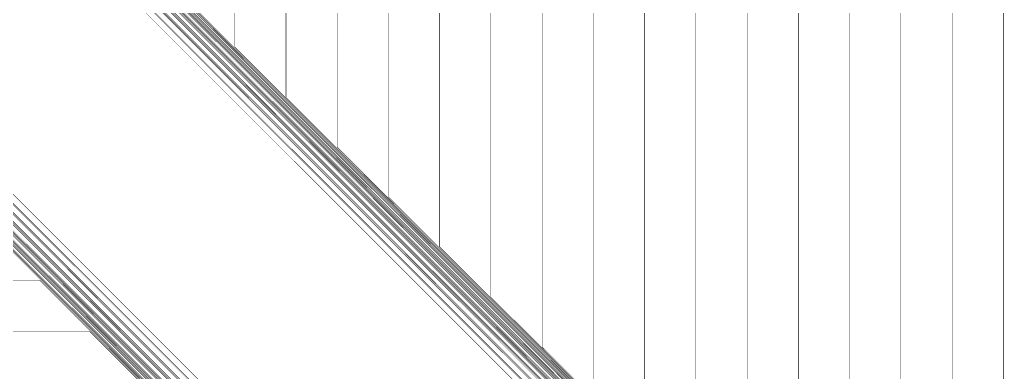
# Model space of a CAD drawing. Header units: inches. Extents: x 0 to 565, y 0 to 565.
# Drawn here: x 161.4 to 282, y 365 to 408 of the extents above; entities that cross this region are included whole.
import ezdxf

# ---------------------------------------------------------------- set-up
doc = ezdxf.new("R2010")
doc.units = ezdxf.units.IN

msp = doc.modelspace()

# ---------------------------------------------------------------- linework, layer by layer
at = {"const_width": 0.05}
for points in [[(193.89, 398.61), (193.89, 560.76)], [(206.39, 386.41), (206.39, 560.76)], [(218.89, 374.21), (218.89, 560.76)], [(231.39, 362.01), (231.39, 560.76)], [(243.89, 349.81), (243.89, 560.76)], [(256.39, 337.61), (256.39, 560.76)], [(268.89, 325.41), (268.89, 560.76)], [(281.39, 313.21), (281.39, 560.76)], [(31.39, 554.28), (274.56, 311.11)], [(187.64, 404.71), (187.64, 553.51)], [(200.14, 392.51), (200.14, 553.51)], [(212.64, 380.31), (212.64, 553.51)], [(225.14, 368.11), (225.14, 553.51)], [(237.64, 355.91), (237.64, 553.51)], [(250.14, 343.71), (250.14, 553.51)], [(262.64, 331.51), (262.64, 553.51)], [(275.14, 319.31), (275.14, 553.51)], [(37.64, 549.06), (275.58, 311.12)], [(43.89, 542.96), (275.68, 311.17)], [(50.14, 537.58), (276.61, 311.11)], [(14.84, 532.5), (253.89, 293.45)], [(56.39, 531.51), (276.71, 311.19)], [(19.99, 526.25), (253.89, 292.35)], [(62.64, 525.41), (276.81, 311.24)], [(26.09, 520), (253.84, 292.25)], [(68.89, 519.85), (277.63, 311.11)], [(31.39, 513.75), (253.89, 291.25)], [(75.14, 513.76), (277.73, 311.17)], [(81.39, 507.66), (277.83, 311.22)], [(37.49, 507.5), (253.84, 291.15)], [(87.64, 501.56), (277.93, 311.27)], [(43.59, 501.25), (253.79, 291.05)], [(93.89, 495.86), (278.6, 311.15)], [(49.04, 495), (253.89, 290.15)], [(100.14, 489.76), (278.7, 311.2)], [(55.14, 488.75), (253.84, 290.05)], [(106.39, 483.66), (278.8, 311.25)], [(61.24, 482.5), (253.79, 289.95)], [(112.64, 477.56), (278.9, 311.3)], [(67.34, 476.25), (253.74, 289.85)], [(118.89, 471.46), (279, 311.35)], [(72.89, 470), (253.89, 289)], [(125.14, 465.61), (279.62, 311.13)], [(78.99, 463.75), (253.84, 288.9)], [(131.39, 459.51), (279.72, 311.18)], [(85.09, 457.5), (253.79, 288.8)], [(137.64, 453.41), (279.82, 311.23)], [(91.19, 451.25), (253.74, 288.7)], [(143.89, 447.31), (279.92, 311.28)], [(97.29, 445), (253.69, 288.6)], [(150.14, 441.21), (280.02, 311.33)], [(103.04, 438.75), (253.89, 287.9)], [(156.39, 435.11), (280.12, 311.38)], [(109.14, 432.5), (253.84, 287.8)], [(162.64, 429.12), (280.64, 311.11)], [(115.24, 426.25), (253.79, 287.7)], [(168.89, 423.01), (280.74, 311.16)], [(121.34, 420), (253.74, 287.6)], [(175.14, 416.91), (280.84, 311.21)], [(127.44, 413.75), (253.69, 287.5)], [(181.39, 410.81), (280.94, 311.26)], [(133.54, 407.5), (253.64, 287.4)], [(187.64, 404.71), (281.04, 311.31)], [(139.44, 401.25), (253.89, 286.8)], [(193.89, 398.61), (281.14, 311.36)], [(145.54, 395), (253.84, 286.7)], [(200.14, 392.51), (281.24, 311.41)], [(151.64, 388.75), (253.79, 286.6)], [(206.39, 386.41), (281.67, 311.13)], [(157.74, 382.5), (253.74, 286.5)], [(212.64, 380.31), (281.77, 311.18)], [(10.38, 376.25), (163.84, 376.25)], [(163.84, 376.25), (253.69, 286.4)], [(218.89, 374.21), (281.87, 311.23)], [(6.89, 370), (169.94, 370)], [(169.94, 370), (253.64, 286.3)], [(225.14, 368.11), (281.97, 311.28)]]:
    msp.add_lwpolyline(points, dxfattribs=at)
at = {"const_width": 0.025}
for points in [[(187.63, 404.71, 1), (187.65, 404.71, 1)], [(187.63, 404.71, 1), (187.65, 404.71, 1)], [(193.88, 398.61, 1), (193.9, 398.61, 1)], [(193.88, 398.61, 1), (193.9, 398.61, 1)], [(200.13, 392.51, 1), (200.15, 392.51, 1)], [(200.13, 392.51, 1), (200.15, 392.51, 1)], [(206.38, 386.41, 1), (206.4, 386.41, 1)], [(206.38, 386.41, 1), (206.4, 386.41, 1)], [(212.63, 380.31, 1), (212.65, 380.31, 1)], [(212.63, 380.31, 1), (212.65, 380.31, 1)], [(163.83, 376.25, 1), (163.85, 376.25, 1)], [(163.83, 376.25, 1), (163.85, 376.25, 1)], [(218.88, 374.21, 1), (218.9, 374.21, 1)], [(218.88, 374.21, 1), (218.9, 374.21, 1)], [(169.93, 370, 1), (169.95, 370, 1)], [(169.93, 370, 1), (169.95, 370, 1)], [(225.13, 368.11, 1), (225.15, 368.11, 1)], [(225.13, 368.11, 1), (225.15, 368.11, 1)]]:
    msp.add_lwpolyline(points, format="xyb", close=True, dxfattribs=at)

doc.saveas('drawing.dxf')
